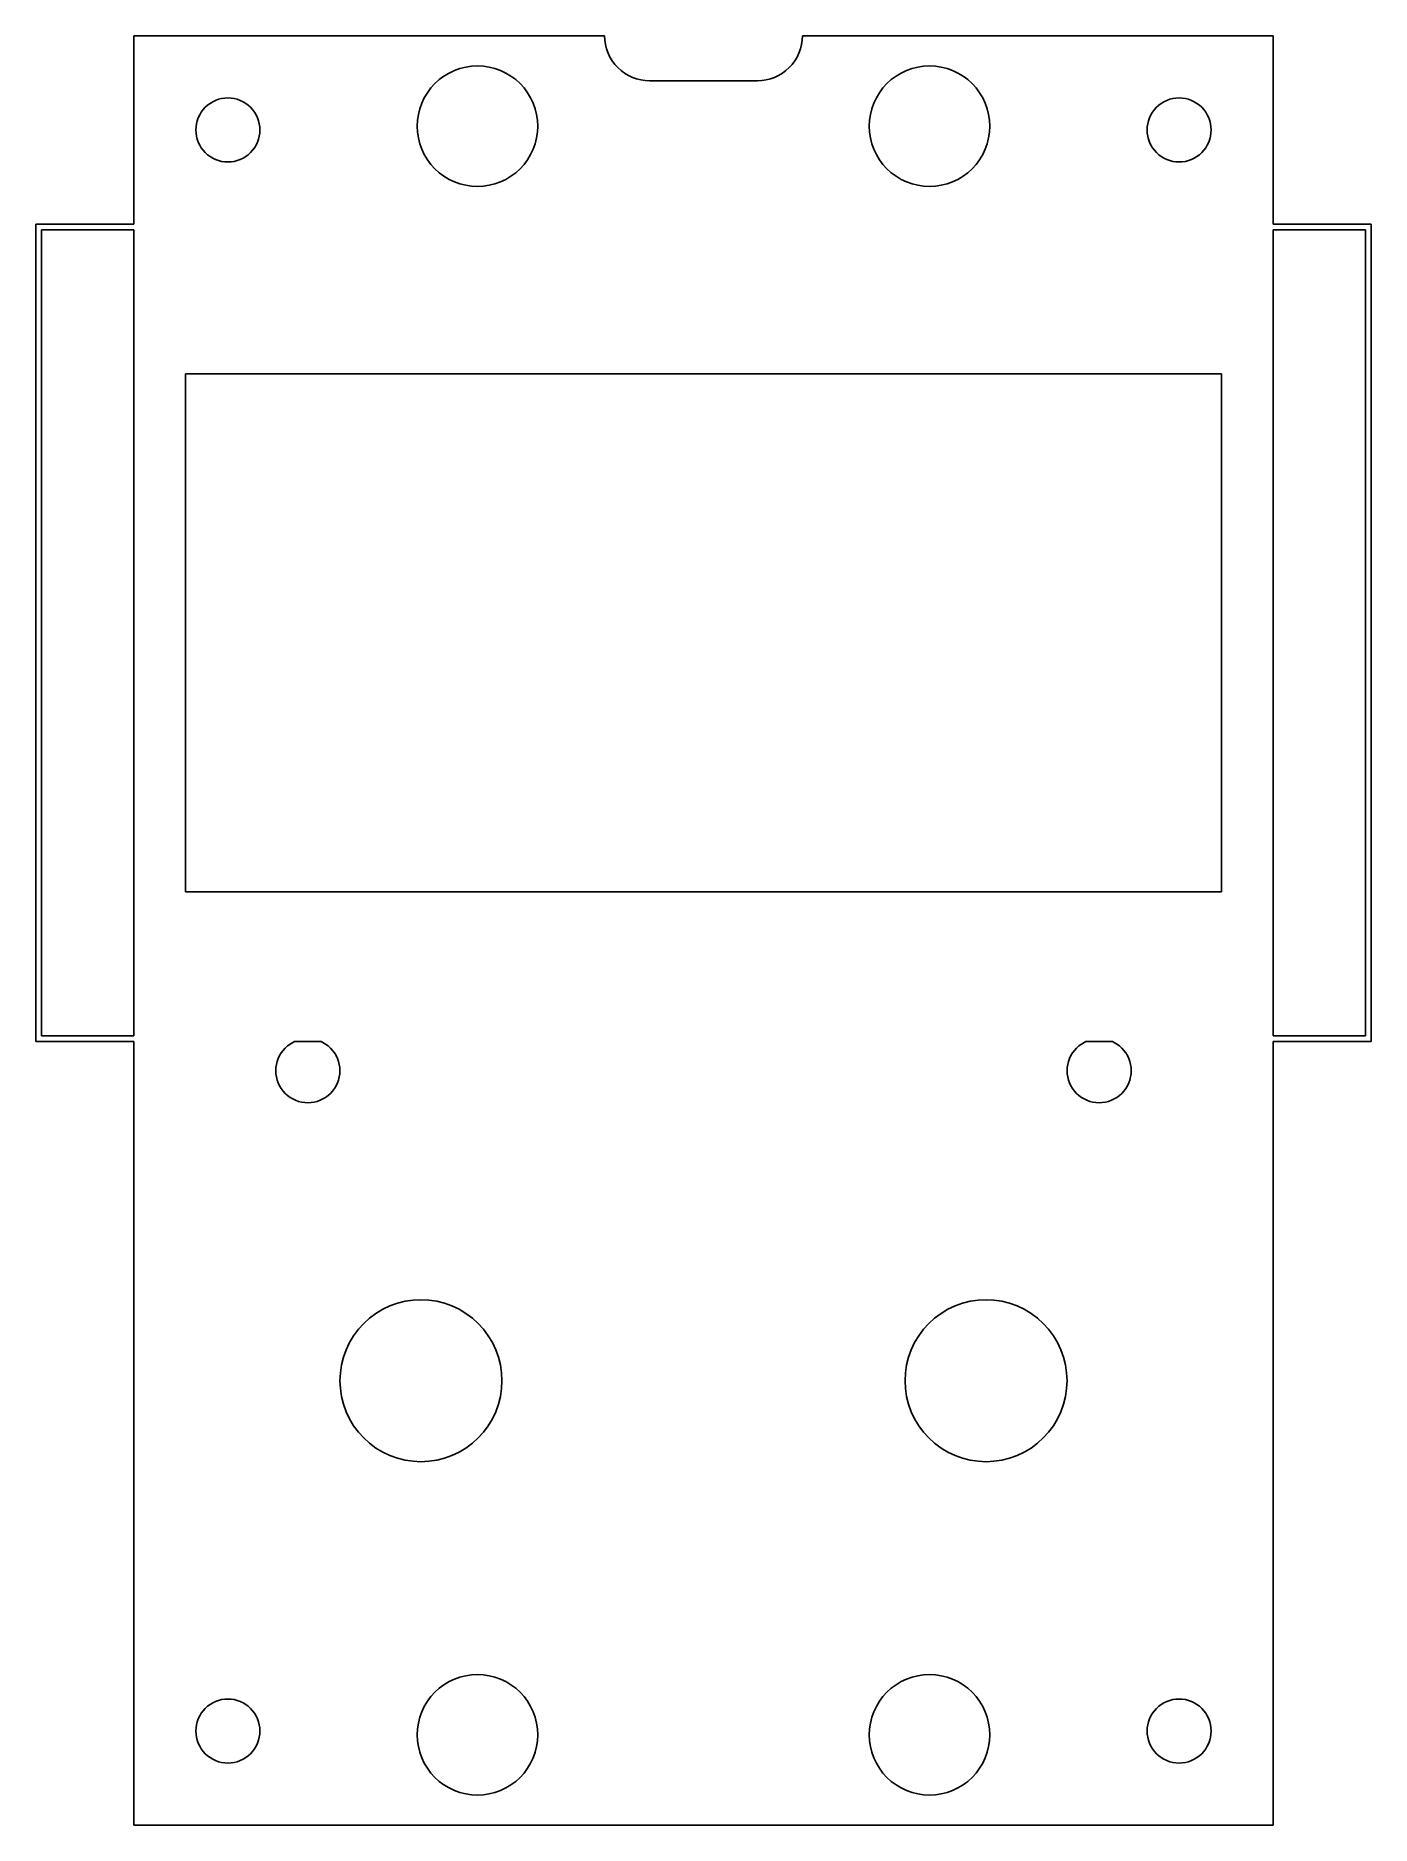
# Model space of a CAD drawing. Header units: metres. Extents: x -5.2 to 65.7, y 0 to 95.
import ezdxf

# ---------------------------------------------------------------- set-up
doc = ezdxf.new("R2010")
doc.units = ezdxf.units.M

msp = doc.modelspace()

# ---------------------------------------------------------------- linework, layer by layer
for p, q in [((25, 95), (0, 95)), ((0, 95), (0, 85)), ((25.0115, 94.7657), (25, 95)), ((35.5, 95), (35.4885, 94.7657)), ((60.5, 95), (35.5, 95)), ((60.5, 85), (60.5, 95)), ((25.0459, 94.5337), (25.0115, 94.7657)), ((25.1029, 94.3062), (25.0459, 94.5337)), ((25.1819, 94.0854), (25.1029, 94.3062)), ((25.2822, 93.8734), (25.1819, 94.0854)), ((35.3181, 94.0854), (35.2178, 93.8734)), ((35.3971, 94.3062), (35.3181, 94.0854)), ((35.4541, 94.5337), (35.3971, 94.3062)), ((35.4885, 94.7657), (35.4541, 94.5337)), ((16.7415, 93.0221), (17.0254, 93.1564)), ((17.0254, 93.1564), (17.3211, 93.2622)), ((17.3211, 93.2622), (17.6257, 93.3385)), ((17.6257, 93.3385), (17.9363, 93.3846)), ((17.9363, 93.3846), (18.25, 93.4)), ((18.25, 93.4), (18.5636, 93.3846)), ((18.5636, 93.3846), (18.8743, 93.3385)), ((18.8743, 93.3385), (19.1789, 93.2622)), ((19.1789, 93.2622), (19.4746, 93.1564)), ((19.4746, 93.1564), (19.7585, 93.0221)), ((25.4028, 93.6722), (25.2822, 93.8734)), ((25.5425, 93.4838), (25.4028, 93.6722)), ((25.7, 93.31), (25.5425, 93.4838)), ((25.8738, 93.1525), (25.7, 93.31)), ((26.0622, 93.0128), (25.8738, 93.1525)), ((34.6262, 93.1525), (34.4378, 93.0128)), ((34.8, 93.31), (34.6262, 93.1525)), ((34.9575, 93.4838), (34.8, 93.31)), ((35.0972, 93.6722), (34.9575, 93.4838)), ((35.2178, 93.8734), (35.0972, 93.6722)), ((40.7415, 93.0221), (41.0254, 93.1564)), ((41.0254, 93.1564), (41.3211, 93.2622)), ((41.3211, 93.2622), (41.6257, 93.3385)), ((41.6257, 93.3385), (41.9363, 93.3846)), ((41.9363, 93.3846), (42.25, 93.4)), ((42.25, 93.4), (42.5636, 93.3846)), ((42.5636, 93.3846), (42.8743, 93.3385)), ((42.8743, 93.3385), (43.1789, 93.2622)), ((43.1789, 93.2622), (43.4746, 93.1564)), ((43.4746, 93.1564), (43.7585, 93.0221)), ((15.5893, 91.9778), (15.7764, 92.2301)), ((15.7764, 92.2301), (15.9872, 92.4627)), ((15.9872, 92.4627), (16.2199, 92.6736)), ((16.2199, 92.6736), (16.4722, 92.8607)), ((16.4722, 92.8607), (16.7415, 93.0221)), ((19.7585, 93.0221), (20.0278, 92.8607)), ((20.0278, 92.8607), (20.28, 92.6736)), ((20.28, 92.6736), (20.5127, 92.4627)), ((20.5127, 92.4627), (20.7236, 92.2301)), ((20.7236, 92.2301), (20.9107, 91.9778)), ((26.2634, 92.8922), (26.0622, 93.0128)), ((26.4754, 92.7919), (26.2634, 92.8922)), ((26.6962, 92.7129), (26.4754, 92.7919)), ((26.9237, 92.6559), (26.6962, 92.7129)), ((27.1557, 92.6215), (26.9237, 92.6559)), ((27.39, 92.61), (27.1557, 92.6215)), ((33.11, 92.61), (27.39, 92.61)), ((33.3443, 92.6215), (33.11, 92.61)), ((33.5763, 92.6559), (33.3443, 92.6215)), ((33.8038, 92.7129), (33.5763, 92.6559)), ((34.0246, 92.7919), (33.8038, 92.7129)), ((34.2366, 92.8922), (34.0246, 92.7919)), ((34.4378, 93.0128), (34.2366, 92.8922)), ((39.5893, 91.9778), (39.7764, 92.2301)), ((39.7764, 92.2301), (39.9872, 92.4627)), ((39.9872, 92.4627), (40.2199, 92.6736)), ((40.2199, 92.6736), (40.4722, 92.8607)), ((40.4722, 92.8607), (40.7415, 93.0221)), ((43.7585, 93.0221), (44.0278, 92.8607)), ((44.0278, 92.8607), (44.28, 92.6736)), ((44.28, 92.6736), (44.5127, 92.4627)), ((44.5127, 92.4627), (44.7236, 92.2301)), ((44.7236, 92.2301), (44.9107, 91.9778)), ((3.68587, 91.0785), (3.79791, 91.2021)), ((3.79791, 91.2021), (3.92152, 91.3141)), ((3.92152, 91.3141), (4.05553, 91.4135)), ((4.05553, 91.4135), (4.19862, 91.4993)), ((4.19862, 91.4993), (4.34943, 91.5706)), ((4.34943, 91.5706), (4.50652, 91.6268)), ((4.50652, 91.6268), (4.66833, 91.6673)), ((4.66833, 91.6673), (4.83336, 91.6918)), ((4.83336, 91.6918), (5, 91.7)), ((5, 91.7), (5.16663, 91.6918)), ((5.16663, 91.6918), (5.33165, 91.6673)), ((5.33165, 91.6673), (5.49347, 91.6268)), ((5.49347, 91.6268), (5.65056, 91.5706)), ((5.65056, 91.5706), (5.80136, 91.4993)), ((5.80136, 91.4993), (5.94446, 91.4135)), ((5.94446, 91.4135), (6.07846, 91.3141)), ((6.07846, 91.3141), (6.20207, 91.2021)), ((6.20207, 91.2021), (6.31412, 91.0785)), ((15.1878, 91.1289), (15.2936, 91.4246)), ((15.2936, 91.4246), (15.4278, 91.7085)), ((15.4278, 91.7085), (15.5893, 91.9778)), ((20.9107, 91.9778), (21.0721, 91.7085)), ((21.0721, 91.7085), (21.2064, 91.4246)), ((21.2064, 91.4246), (21.3122, 91.1289)), ((39.1878, 91.1289), (39.2936, 91.4246)), ((39.2936, 91.4246), (39.4278, 91.7085)), ((39.4278, 91.7085), (39.5893, 91.9778)), ((44.9107, 91.9778), (45.0721, 91.7085)), ((45.0721, 91.7085), (45.2064, 91.4246)), ((45.2064, 91.4246), (45.3122, 91.1289)), ((54.1859, 91.0785), (54.2979, 91.2021)), ((54.2979, 91.2021), (54.4215, 91.3141)), ((54.4215, 91.3141), (54.5555, 91.4135)), ((54.5555, 91.4135), (54.6986, 91.4993)), ((54.6986, 91.4993), (54.8494, 91.5706)), ((54.8494, 91.5706), (55.0065, 91.6268)), ((55.0065, 91.6268), (55.1683, 91.6673)), ((55.1683, 91.6673), (55.3334, 91.6918)), ((55.3334, 91.6918), (55.5, 91.7)), ((55.5, 91.7), (55.6666, 91.6918)), ((55.6666, 91.6918), (55.8316, 91.6673)), ((55.8316, 91.6673), (55.9935, 91.6268)), ((55.9935, 91.6268), (56.1506, 91.5706)), ((56.1506, 91.5706), (56.3014, 91.4993)), ((56.3014, 91.4993), (56.4445, 91.4135)), ((56.4445, 91.4135), (56.5785, 91.3141)), ((56.5785, 91.3141), (56.7021, 91.2021)), ((56.7021, 91.2021), (56.8141, 91.0785)), ((3.30818, 90.1666), (3.33266, 90.3316)), ((3.33266, 90.3316), (3.3732, 90.4935)), ((3.3732, 90.4935), (3.4294, 90.6506)), ((3.4294, 90.6506), (3.50073, 90.8014)), ((3.50073, 90.8014), (3.58649, 90.9445)), ((3.58649, 90.9445), (3.68587, 91.0785)), ((6.31412, 91.0785), (6.4135, 90.9445)), ((6.4135, 90.9445), (6.49925, 90.8014)), ((6.49925, 90.8014), (6.57059, 90.6506)), ((6.57059, 90.6506), (6.62679, 90.4935)), ((6.62679, 90.4935), (6.66733, 90.3316)), ((6.66733, 90.3316), (6.6918, 90.1666)), ((15.05, 90.2), (15.0654, 90.5136)), ((15.0654, 90.5136), (15.1115, 90.8243)), ((15.1115, 90.8243), (15.1878, 91.1289)), ((21.3122, 91.1289), (21.3885, 90.8243)), ((21.3885, 90.8243), (21.4346, 90.5136)), ((21.4346, 90.5136), (21.45, 90.2)), ((39.05, 90.2), (39.0654, 90.5136)), ((39.0654, 90.5136), (39.1115, 90.8243)), ((39.1115, 90.8243), (39.1878, 91.1289)), ((45.3122, 91.1289), (45.3885, 90.8243)), ((45.3885, 90.8243), (45.4346, 90.5136)), ((45.4346, 90.5136), (45.45, 90.2)), ((53.8082, 90.1666), (53.8327, 90.3316)), ((53.8327, 90.3316), (53.8732, 90.4935)), ((53.8732, 90.4935), (53.9294, 90.6506)), ((53.9294, 90.6506), (54.0007, 90.8014)), ((54.0007, 90.8014), (54.0865, 90.9445)), ((54.0865, 90.9445), (54.1859, 91.0785)), ((56.8141, 91.0785), (56.9135, 90.9445)), ((56.9135, 90.9445), (56.9993, 90.8014)), ((56.9993, 90.8014), (57.0706, 90.6506)), ((57.0706, 90.6506), (57.1268, 90.4935)), ((57.1268, 90.4935), (57.1673, 90.3316)), ((57.1673, 90.3316), (57.1918, 90.1666)), ((3.29999, 90), (3.30818, 90.1666)), ((3.30818, 89.8334), (3.29999, 90)), ((3.33266, 89.6683), (3.30818, 89.8334)), ((3.3732, 89.5065), (3.33266, 89.6683)), ((3.4294, 89.3494), (3.3732, 89.5065)), ((3.50073, 89.1986), (3.4294, 89.3494)), ((6.57059, 89.3494), (6.49925, 89.1986)), ((6.62679, 89.5065), (6.57059, 89.3494)), ((6.66733, 89.6683), (6.62679, 89.5065)), ((6.6918, 89.8334), (6.66733, 89.6683)), ((6.6918, 90.1666), (6.7, 90)), ((6.7, 90), (6.6918, 89.8334)), ((15.0654, 89.8863), (15.05, 90.2)), ((15.1115, 89.5757), (15.0654, 89.8863)), ((15.1878, 89.2711), (15.1115, 89.5757)), ((21.3885, 89.5757), (21.3122, 89.2711)), ((21.4346, 89.8863), (21.3885, 89.5757)), ((21.45, 90.2), (21.4346, 89.8863)), ((39.0654, 89.8863), (39.05, 90.2)), ((39.1115, 89.5757), (39.0654, 89.8863)), ((39.1878, 89.2711), (39.1115, 89.5757)), ((45.3885, 89.5757), (45.3122, 89.2711)), ((45.4346, 89.8863), (45.3885, 89.5757)), ((45.45, 90.2), (45.4346, 89.8863)), ((53.8, 90), (53.8082, 90.1666)), ((53.8082, 89.8334), (53.8, 90)), ((53.8327, 89.6683), (53.8082, 89.8334)), ((53.8732, 89.5065), (53.8327, 89.6683)), ((53.9294, 89.3494), (53.8732, 89.5065)), ((54.0007, 89.1986), (53.9294, 89.3494)), ((57.0706, 89.3494), (56.9993, 89.1986)), ((57.1268, 89.5065), (57.0706, 89.3494)), ((57.1673, 89.6683), (57.1268, 89.5065)), ((57.1918, 89.8334), (57.1673, 89.6683)), ((57.1918, 90.1666), (57.2, 90)), ((57.2, 90), (57.1918, 89.8334)), ((3.58649, 89.0555), (3.50073, 89.1986)), ((3.68587, 88.9215), (3.58649, 89.0555)), ((3.79791, 88.7979), (3.68587, 88.9215)), ((3.92152, 88.6859), (3.79791, 88.7979)), ((4.05553, 88.5865), (3.92152, 88.6859)), ((4.19862, 88.5007), (4.05553, 88.5865)), ((4.34943, 88.4294), (4.19862, 88.5007)), ((4.50652, 88.3732), (4.34943, 88.4294)), ((4.66833, 88.3327), (4.50652, 88.3732)), ((5.49347, 88.3732), (5.33165, 88.3327)), ((5.65056, 88.4294), (5.49347, 88.3732)), ((5.80136, 88.5007), (5.65056, 88.4294)), ((5.94446, 88.5865), (5.80136, 88.5007)), ((6.07846, 88.6859), (5.94446, 88.5865)), ((6.20207, 88.7979), (6.07846, 88.6859)), ((6.31412, 88.9215), (6.20207, 88.7979)), ((6.4135, 89.0555), (6.31412, 88.9215)), ((6.49925, 89.1986), (6.4135, 89.0555)), ((15.2936, 88.9754), (15.1878, 89.2711)), ((15.4278, 88.6915), (15.2936, 88.9754)), ((15.5893, 88.4222), (15.4278, 88.6915)), ((15.7764, 88.1699), (15.5893, 88.4222)), ((20.9107, 88.4222), (20.7236, 88.1699)), ((21.0721, 88.6915), (20.9107, 88.4222)), ((21.2064, 88.9754), (21.0721, 88.6915)), ((21.3122, 89.2711), (21.2064, 88.9754)), ((39.2936, 88.9754), (39.1878, 89.2711)), ((39.4278, 88.6915), (39.2936, 88.9754)), ((39.5893, 88.4222), (39.4278, 88.6915)), ((39.7764, 88.1699), (39.5893, 88.4222)), ((44.9107, 88.4222), (44.7236, 88.1699)), ((45.0721, 88.6915), (44.9107, 88.4222)), ((45.2064, 88.9754), (45.0721, 88.6915)), ((45.3122, 89.2711), (45.2064, 88.9754)), ((54.0865, 89.0555), (54.0007, 89.1986)), ((54.1859, 88.9215), (54.0865, 89.0555)), ((54.2979, 88.7979), (54.1859, 88.9215)), ((54.4215, 88.6859), (54.2979, 88.7979)), ((54.5555, 88.5865), (54.4215, 88.6859)), ((54.6986, 88.5007), (54.5555, 88.5865)), ((54.8494, 88.4294), (54.6986, 88.5007)), ((55.0065, 88.3732), (54.8494, 88.4294)), ((55.1683, 88.3327), (55.0065, 88.3732)), ((55.9935, 88.3732), (55.8316, 88.3327)), ((56.1506, 88.4294), (55.9935, 88.3732)), ((56.3014, 88.5007), (56.1506, 88.4294)), ((56.4445, 88.5865), (56.3014, 88.5007)), ((56.5785, 88.6859), (56.4445, 88.5865)), ((56.7021, 88.7979), (56.5785, 88.6859)), ((56.8141, 88.9215), (56.7021, 88.7979)), ((56.9135, 89.0555), (56.8141, 88.9215)), ((56.9993, 89.1986), (56.9135, 89.0555)), ((4.83336, 88.3082), (4.66833, 88.3327)), ((5, 88.3), (4.83336, 88.3082)), ((5.16663, 88.3082), (5, 88.3)), ((5.33165, 88.3327), (5.16663, 88.3082)), ((15.9872, 87.9373), (15.7764, 88.1699)), ((16.2199, 87.7264), (15.9872, 87.9373)), ((16.4722, 87.5393), (16.2199, 87.7264)), ((16.7415, 87.3778), (16.4722, 87.5393)), ((20.0278, 87.5393), (19.7585, 87.3778)), ((20.28, 87.7264), (20.0278, 87.5393)), ((20.5127, 87.9373), (20.28, 87.7264)), ((20.7236, 88.1699), (20.5127, 87.9373)), ((39.9872, 87.9373), (39.7764, 88.1699)), ((40.2199, 87.7264), (39.9872, 87.9373)), ((40.4722, 87.5393), (40.2199, 87.7264)), ((40.7415, 87.3778), (40.4722, 87.5393)), ((44.0278, 87.5393), (43.7585, 87.3778)), ((44.28, 87.7264), (44.0278, 87.5393)), ((44.5127, 87.9373), (44.28, 87.7264)), ((44.7236, 88.1699), (44.5127, 87.9373)), ((55.3334, 88.3082), (55.1683, 88.3327)), ((55.5, 88.3), (55.3334, 88.3082)), ((55.6666, 88.3082), (55.5, 88.3)), ((55.8316, 88.3327), (55.6666, 88.3082)), ((17.0254, 87.2436), (16.7415, 87.3778)), ((17.3211, 87.1378), (17.0254, 87.2436)), ((17.6257, 87.0615), (17.3211, 87.1378)), ((17.9363, 87.0154), (17.6257, 87.0615)), ((18.25, 87), (17.9363, 87.0154)), ((18.5636, 87.0154), (18.25, 87)), ((18.8743, 87.0615), (18.5636, 87.0154)), ((19.1789, 87.1378), (18.8743, 87.0615)), ((19.4746, 87.2436), (19.1789, 87.1378)), ((19.7585, 87.3778), (19.4746, 87.2436)), ((41.0254, 87.2436), (40.7415, 87.3778)), ((41.3211, 87.1378), (41.0254, 87.2436)), ((41.6257, 87.0615), (41.3211, 87.1378)), ((41.9363, 87.0154), (41.6257, 87.0615)), ((42.25, 87), (41.9363, 87.0154)), ((42.5636, 87.0154), (42.25, 87)), ((42.8743, 87.0615), (42.5636, 87.0154)), ((43.1789, 87.1378), (42.8743, 87.0615)), ((43.4746, 87.2436), (43.1789, 87.1378)), ((43.7585, 87.3778), (43.4746, 87.2436)), ((0, 85), (-5.2, 85)), ((-5.2, 85), (-5.2, 41.6)), ((-4.89999, 41.9), (-4.89999, 84.7)), ((-4.89999, 84.7), (0, 84.7)), ((0, 84.7), (0, 41.9)), ((65.7, 85), (60.5, 85)), ((60.5, 41.9), (60.5, 84.7)), ((60.5, 84.7), (65.4, 84.7)), ((65.4, 84.7), (65.4, 41.9)), ((65.7, 41.6), (65.7, 85)), ((2.745, 49.555), (2.745, 77.045)), ((2.745, 77.045), (57.755, 77.045)), ((57.755, 77.045), (57.755, 49.555)), ((57.755, 49.555), (2.745, 49.555)), ((0, 41.9), (-4.89999, 41.9)), ((65.4, 41.9), (60.5, 41.9)), ((-5.2, 41.6), (0, 41.6)), ((0, 41.6), (0, 0)), ((7.67439, 40.7056), (7.74573, 40.8564)), ((7.74573, 40.8564), (7.8315, 40.9995)), ((7.8315, 40.9995), (7.93088, 41.1335)), ((7.93088, 41.1335), (8.04291, 41.2571)), ((8.04291, 41.2571), (8.16652, 41.3691)), ((8.16652, 41.3691), (8.30052, 41.4685)), ((8.30052, 41.4685), (8.44362, 41.5543)), ((8.44362, 41.5543), (8.5403, 41.6)), ((8.5403, 41.6), (9.94969, 41.6)), ((9.94969, 41.6), (10.0464, 41.5543)), ((10.0464, 41.5543), (10.1895, 41.4685)), ((10.1895, 41.4685), (10.3235, 41.3691)), ((10.3235, 41.3691), (10.4471, 41.2571)), ((10.4471, 41.2571), (10.5591, 41.1335)), ((10.5591, 41.1335), (10.6585, 40.9995)), ((10.6585, 40.9995), (10.7443, 40.8564)), ((10.7443, 40.8564), (10.8156, 40.7056)), ((49.6844, 40.7056), (49.7557, 40.8564)), ((49.7557, 40.8564), (49.8415, 40.9995)), ((49.8415, 40.9995), (49.9409, 41.1335)), ((49.9409, 41.1335), (50.0529, 41.2571)), ((50.0529, 41.2571), (50.1765, 41.3691)), ((50.1765, 41.3691), (50.3105, 41.4685)), ((50.3105, 41.4685), (50.4536, 41.5543)), ((50.4536, 41.5543), (50.5503, 41.6)), ((50.5503, 41.6), (51.9597, 41.6)), ((51.9597, 41.6), (52.0564, 41.5543)), ((52.0564, 41.5543), (52.1995, 41.4685)), ((52.1995, 41.4685), (52.3335, 41.3691)), ((52.3335, 41.3691), (52.4571, 41.2571)), ((52.4571, 41.2571), (52.5691, 41.1335)), ((52.5691, 41.1335), (52.6685, 40.9995)), ((52.6685, 40.9995), (52.7543, 40.8564)), ((52.7543, 40.8564), (52.8256, 40.7056)), ((60.5, 41.6), (65.7, 41.6)), ((60.5, 0), (60.5, 41.6)), ((7.545, 40.055), (7.55318, 40.2216)), ((7.55318, 39.8884), (7.545, 40.055)), ((7.55318, 40.2216), (7.57765, 40.3866)), ((7.57765, 40.3866), (7.61819, 40.5485)), ((7.61819, 40.5485), (7.67439, 40.7056)), ((10.8156, 40.7056), (10.8718, 40.5485)), ((10.8718, 40.5485), (10.9123, 40.3866)), ((10.9123, 40.3866), (10.9368, 40.2216)), ((10.9368, 40.2216), (10.945, 40.055)), ((10.945, 40.055), (10.9368, 39.8884)), ((49.555, 40.055), (49.5632, 40.2216)), ((49.5632, 39.8884), (49.555, 40.055)), ((49.5632, 40.2216), (49.5877, 40.3866)), ((49.5877, 40.3866), (49.6282, 40.5485)), ((49.6282, 40.5485), (49.6844, 40.7056)), ((52.8256, 40.7056), (52.8818, 40.5485)), ((52.8818, 40.5485), (52.9223, 40.3866)), ((52.9223, 40.3866), (52.9468, 40.2216)), ((52.9468, 40.2216), (52.955, 40.055)), ((52.955, 40.055), (52.9468, 39.8884)), ((7.57765, 39.7233), (7.55318, 39.8884)), ((7.61819, 39.5615), (7.57765, 39.7233)), ((7.67439, 39.4044), (7.61819, 39.5615)), ((7.74573, 39.2536), (7.67439, 39.4044)), ((7.8315, 39.1105), (7.74573, 39.2536)), ((7.93088, 38.9765), (7.8315, 39.1105)), ((8.04291, 38.8529), (7.93088, 38.9765)), ((10.5591, 38.9765), (10.4471, 38.8529)), ((10.6585, 39.1105), (10.5591, 38.9765)), ((10.7443, 39.2536), (10.6585, 39.1105)), ((10.8156, 39.4044), (10.7443, 39.2536)), ((10.8718, 39.5615), (10.8156, 39.4044)), ((10.9123, 39.7233), (10.8718, 39.5615)), ((10.9368, 39.8884), (10.9123, 39.7233)), ((49.5877, 39.7233), (49.5632, 39.8884)), ((49.6282, 39.5615), (49.5877, 39.7233)), ((49.6844, 39.4044), (49.6282, 39.5615)), ((49.7557, 39.2536), (49.6844, 39.4044)), ((49.8415, 39.1105), (49.7557, 39.2536)), ((49.9409, 38.9765), (49.8415, 39.1105)), ((50.0529, 38.8529), (49.9409, 38.9765)), ((52.5691, 38.9765), (52.4571, 38.8529)), ((52.6685, 39.1105), (52.5691, 38.9765)), ((52.7543, 39.2536), (52.6685, 39.1105)), ((52.8256, 39.4044), (52.7543, 39.2536)), ((52.8818, 39.5615), (52.8256, 39.4044)), ((52.9223, 39.7233), (52.8818, 39.5615)), ((52.9468, 39.8884), (52.9223, 39.7233)), ((8.16652, 38.7409), (8.04291, 38.8529)), ((8.30052, 38.6415), (8.16652, 38.7409)), ((8.44362, 38.5557), (8.30052, 38.6415)), ((8.59444, 38.4844), (8.44362, 38.5557)), ((8.75151, 38.4282), (8.59444, 38.4844)), ((8.91335, 38.3877), (8.75151, 38.4282)), ((9.07837, 38.3632), (8.91335, 38.3877)), ((9.245, 38.355), (9.07837, 38.3632)), ((9.41162, 38.3632), (9.245, 38.355)), ((9.57664, 38.3877), (9.41162, 38.3632)), ((9.73848, 38.4282), (9.57664, 38.3877)), ((9.89555, 38.4844), (9.73848, 38.4282)), ((10.0464, 38.5557), (9.89555, 38.4844)), ((10.1895, 38.6415), (10.0464, 38.5557)), ((10.3235, 38.7409), (10.1895, 38.6415)), ((10.4471, 38.8529), (10.3235, 38.7409)), ((50.1765, 38.7409), (50.0529, 38.8529)), ((50.3105, 38.6415), (50.1765, 38.7409)), ((50.4536, 38.5557), (50.3105, 38.6415)), ((50.6044, 38.4844), (50.4536, 38.5557)), ((50.7615, 38.4282), (50.6044, 38.4844)), ((50.9233, 38.3877), (50.7615, 38.4282)), ((51.0884, 38.3632), (50.9233, 38.3877)), ((51.255, 38.355), (51.0884, 38.3632)), ((51.4216, 38.3632), (51.255, 38.355)), ((51.5866, 38.3877), (51.4216, 38.3632)), ((51.7485, 38.4282), (51.5866, 38.3877)), ((51.9055, 38.4844), (51.7485, 38.4282)), ((52.0564, 38.5557), (51.9055, 38.4844)), ((52.1995, 38.6415), (52.0564, 38.5557)), ((52.3335, 38.7409), (52.1995, 38.6415)), ((52.4571, 38.8529), (52.3335, 38.7409)), ((13.223, 27.3923), (13.6044, 27.5727)), ((13.6044, 27.5727), (14.0018, 27.7148)), ((14.0018, 27.7148), (14.4111, 27.8174)), ((14.4111, 27.8174), (14.8285, 27.8793)), ((14.8285, 27.8793), (15.25, 27.9)), ((15.25, 27.9), (15.6715, 27.8793)), ((15.6715, 27.8793), (16.0889, 27.8174)), ((16.0889, 27.8174), (16.4982, 27.7148)), ((16.4982, 27.7148), (16.8955, 27.5727)), ((16.8955, 27.5727), (17.277, 27.3923)), ((43.223, 27.3923), (43.6044, 27.5727)), ((43.6044, 27.5727), (44.0018, 27.7148)), ((44.0018, 27.7148), (44.4111, 27.8174)), ((44.4111, 27.8174), (44.8285, 27.8793)), ((44.8285, 27.8793), (45.25, 27.9)), ((45.25, 27.9), (45.6715, 27.8793)), ((45.6715, 27.8793), (46.0889, 27.8174)), ((46.0889, 27.8174), (46.4982, 27.7148)), ((46.4982, 27.7148), (46.8955, 27.5727)), ((46.8955, 27.5727), (47.277, 27.3923)), ((11.926, 26.3279), (12.2094, 26.6405)), ((12.2094, 26.6405), (12.5221, 26.9239)), ((12.5221, 26.9239), (12.861, 27.1753)), ((12.861, 27.1753), (13.223, 27.3923)), ((17.277, 27.3923), (17.6389, 27.1753)), ((17.6389, 27.1753), (17.9779, 26.9239)), ((17.9779, 26.9239), (18.2906, 26.6405)), ((18.2906, 26.6405), (18.5739, 26.3279)), ((41.926, 26.3279), (42.2094, 26.6405)), ((42.2094, 26.6405), (42.5221, 26.9239)), ((42.5221, 26.9239), (42.861, 27.1753)), ((42.861, 27.1753), (43.223, 27.3923)), ((47.277, 27.3923), (47.6389, 27.1753)), ((47.6389, 27.1753), (47.9779, 26.9239)), ((47.9779, 26.9239), (48.2906, 26.6405)), ((48.2906, 26.6405), (48.5739, 26.3279)), ((11.4577, 25.627), (11.6747, 25.9889)), ((11.6747, 25.9889), (11.926, 26.3279)), ((18.5739, 26.3279), (18.8253, 25.9889)), ((18.8253, 25.9889), (19.0423, 25.627)), ((41.4577, 25.627), (41.6747, 25.9889)), ((41.6747, 25.9889), (41.926, 26.3279)), ((48.5739, 26.3279), (48.8253, 25.9889)), ((48.8253, 25.9889), (49.0423, 25.627)), ((11.0326, 24.4389), (11.1351, 24.8482)), ((11.1351, 24.8482), (11.2773, 25.2455)), ((11.2773, 25.2455), (11.4577, 25.627)), ((19.0423, 25.627), (19.2227, 25.2455)), ((19.2227, 25.2455), (19.3648, 24.8482)), ((19.3648, 24.8482), (19.4674, 24.4389)), ((41.0326, 24.4389), (41.1351, 24.8482)), ((41.1351, 24.8482), (41.2773, 25.2455)), ((41.2773, 25.2455), (41.4577, 25.627)), ((49.0423, 25.627), (49.2227, 25.2455)), ((49.2227, 25.2455), (49.3648, 24.8482)), ((49.3648, 24.8482), (49.4674, 24.4389)), ((10.95, 23.6), (10.9707, 24.0215)), ((10.9707, 24.0215), (11.0326, 24.4389)), ((19.4674, 24.4389), (19.5293, 24.0215)), ((19.5293, 24.0215), (19.55, 23.6)), ((40.95, 23.6), (40.9707, 24.0215)), ((40.9707, 24.0215), (41.0326, 24.4389)), ((49.4674, 24.4389), (49.5293, 24.0215)), ((49.5293, 24.0215), (49.55, 23.6)), ((10.9707, 23.1785), (10.95, 23.6)), ((11.0326, 22.7611), (10.9707, 23.1785)), ((19.5293, 23.1785), (19.4674, 22.7611)), ((19.55, 23.6), (19.5293, 23.1785)), ((40.9707, 23.1785), (40.95, 23.6)), ((41.0326, 22.7611), (40.9707, 23.1785)), ((49.5293, 23.1785), (49.4674, 22.7611)), ((49.55, 23.6), (49.5293, 23.1785)), ((11.1351, 22.3518), (11.0326, 22.7611)), ((11.2773, 21.9545), (11.1351, 22.3518)), ((11.4577, 21.573), (11.2773, 21.9545)), ((19.2227, 21.9545), (19.0423, 21.573)), ((19.3648, 22.3518), (19.2227, 21.9545)), ((19.4674, 22.7611), (19.3648, 22.3518)), ((41.1351, 22.3518), (41.0326, 22.7611)), ((41.2773, 21.9545), (41.1351, 22.3518)), ((41.4577, 21.573), (41.2773, 21.9545)), ((49.2227, 21.9545), (49.0423, 21.573)), ((49.3648, 22.3518), (49.2227, 21.9545)), ((49.4674, 22.7611), (49.3648, 22.3518)), ((11.6747, 21.211), (11.4577, 21.573)), ((11.926, 20.8721), (11.6747, 21.211)), ((18.8253, 21.211), (18.5739, 20.8721)), ((19.0423, 21.573), (18.8253, 21.211)), ((41.6747, 21.211), (41.4577, 21.573)), ((41.926, 20.8721), (41.6747, 21.211)), ((48.8253, 21.211), (48.5739, 20.8721)), ((49.0423, 21.573), (48.8253, 21.211)), ((12.2094, 20.5594), (11.926, 20.8721)), ((12.5221, 20.276), (12.2094, 20.5594)), ((12.861, 20.0247), (12.5221, 20.276)), ((13.223, 19.8077), (12.861, 20.0247)), ((17.6389, 20.0247), (17.277, 19.8077)), ((17.9779, 20.276), (17.6389, 20.0247)), ((18.2906, 20.5594), (17.9779, 20.276)), ((18.5739, 20.8721), (18.2906, 20.5594)), ((42.2094, 20.5594), (41.926, 20.8721)), ((42.5221, 20.276), (42.2094, 20.5594)), ((42.861, 20.0247), (42.5221, 20.276)), ((43.223, 19.8077), (42.861, 20.0247)), ((47.6389, 20.0247), (47.277, 19.8077)), ((47.9779, 20.276), (47.6389, 20.0247)), ((48.2906, 20.5594), (47.9779, 20.276)), ((48.5739, 20.8721), (48.2906, 20.5594)), ((13.6044, 19.6273), (13.223, 19.8077)), ((14.0018, 19.4852), (13.6044, 19.6273)), ((14.4111, 19.3826), (14.0018, 19.4852)), ((14.8285, 19.3207), (14.4111, 19.3826)), ((15.25, 19.3), (14.8285, 19.3207)), ((15.6715, 19.3207), (15.25, 19.3)), ((16.0889, 19.3826), (15.6715, 19.3207)), ((16.4982, 19.4852), (16.0889, 19.3826)), ((16.8955, 19.6273), (16.4982, 19.4852)), ((17.277, 19.8077), (16.8955, 19.6273)), ((43.6044, 19.6273), (43.223, 19.8077)), ((44.0018, 19.4852), (43.6044, 19.6273)), ((44.4111, 19.3826), (44.0018, 19.4852)), ((44.8285, 19.3207), (44.4111, 19.3826)), ((45.25, 19.3), (44.8285, 19.3207)), ((45.6715, 19.3207), (45.25, 19.3)), ((46.0889, 19.3826), (45.6715, 19.3207)), ((46.4982, 19.4852), (46.0889, 19.3826)), ((46.8955, 19.6273), (46.4982, 19.4852)), ((47.277, 19.8077), (46.8955, 19.6273)), ((16.4722, 7.46069), (16.7415, 7.62215)), ((16.7415, 7.62215), (17.0254, 7.75641)), ((17.0254, 7.75641), (17.3211, 7.8622)), ((17.3211, 7.8622), (17.6257, 7.93851)), ((17.6257, 7.93851), (17.9363, 7.98459)), ((17.9363, 7.98459), (18.25, 8)), ((18.25, 8), (18.5636, 7.98459)), ((18.5636, 7.98459), (18.8743, 7.93851)), ((18.8743, 7.93851), (19.1789, 7.8622)), ((19.1789, 7.8622), (19.4746, 7.75641)), ((19.4746, 7.75641), (19.7585, 7.62215)), ((19.7585, 7.62215), (20.0278, 7.46069)), ((40.4722, 7.46069), (40.7415, 7.62215)), ((40.7415, 7.62215), (41.0254, 7.75641)), ((41.0254, 7.75641), (41.3211, 7.8622)), ((41.3211, 7.8622), (41.6257, 7.93851)), ((41.6257, 7.93851), (41.9363, 7.98459)), ((41.9363, 7.98459), (42.25, 8)), ((42.25, 8), (42.5636, 7.98459)), ((42.5636, 7.98459), (42.8743, 7.93851)), ((42.8743, 7.93851), (43.1789, 7.8622)), ((43.1789, 7.8622), (43.4746, 7.75641)), ((43.4746, 7.75641), (43.7585, 7.62215)), ((43.7585, 7.62215), (44.0278, 7.46069)), ((4.50652, 6.62679), (4.66833, 6.66733)), ((4.66833, 6.66733), (4.83336, 6.6918)), ((4.83336, 6.6918), (5, 6.7)), ((5, 6.7), (5.16663, 6.6918)), ((5.16663, 6.6918), (5.33165, 6.66733)), ((5.33165, 6.66733), (5.49347, 6.62679)), ((15.5893, 6.57782), (15.7764, 6.83005)), ((15.7764, 6.83005), (15.9872, 7.06273)), ((15.9872, 7.06273), (16.2199, 7.27362)), ((16.2199, 7.27362), (16.4722, 7.46069)), ((20.0278, 7.46069), (20.28, 7.27362)), ((20.28, 7.27362), (20.5127, 7.06273)), ((20.5127, 7.06273), (20.7236, 6.83005)), ((20.7236, 6.83005), (20.9107, 6.57782)), ((39.5893, 6.57782), (39.7764, 6.83005)), ((39.7764, 6.83005), (39.9872, 7.06273)), ((39.9872, 7.06273), (40.2199, 7.27362)), ((40.2199, 7.27362), (40.4722, 7.46069)), ((44.0278, 7.46069), (44.28, 7.27362)), ((44.28, 7.27362), (44.5127, 7.06273)), ((44.5127, 7.06273), (44.7236, 6.83005)), ((44.7236, 6.83005), (44.9107, 6.57782)), ((55.0065, 6.62679), (55.1683, 6.66733)), ((55.1683, 6.66733), (55.3334, 6.6918)), ((55.3334, 6.6918), (55.5, 6.7)), ((55.5, 6.7), (55.6666, 6.6918)), ((55.6666, 6.6918), (55.8316, 6.66733)), ((55.8316, 6.66733), (55.9935, 6.62679)), ((3.4294, 5.65056), (3.50073, 5.80136)), ((3.50073, 5.80136), (3.58649, 5.94446)), ((3.58649, 5.94446), (3.68587, 6.07846)), ((3.68587, 6.07846), (3.79791, 6.20207)), ((3.79791, 6.20207), (3.92152, 6.31412)), ((3.92152, 6.31412), (4.05553, 6.4135)), ((4.05553, 6.4135), (4.19862, 6.49925)), ((4.19862, 6.49925), (4.34943, 6.57059)), ((4.34943, 6.57059), (4.50652, 6.62679)), ((5.49347, 6.62679), (5.65056, 6.57059)), ((5.65056, 6.57059), (5.80136, 6.49925)), ((5.80136, 6.49925), (5.94446, 6.4135)), ((5.94446, 6.4135), (6.07846, 6.31412)), ((6.07846, 6.31412), (6.20207, 6.20207)), ((6.20207, 6.20207), (6.31412, 6.07846)), ((6.31412, 6.07846), (6.4135, 5.94446)), ((6.4135, 5.94446), (6.49925, 5.80136)), ((6.49925, 5.80136), (6.57059, 5.65056)), ((15.1115, 5.42429), (15.1878, 5.7289)), ((15.1878, 5.7289), (15.2936, 6.02458)), ((15.2936, 6.02458), (15.4278, 6.30846)), ((15.4278, 6.30846), (15.5893, 6.57782)), ((20.9107, 6.57782), (21.0721, 6.30846)), ((21.0721, 6.30846), (21.2064, 6.02458)), ((21.2064, 6.02458), (21.3122, 5.7289)), ((21.3122, 5.7289), (21.3885, 5.42429)), ((39.1115, 5.42429), (39.1878, 5.7289)), ((39.1878, 5.7289), (39.2936, 6.02458)), ((39.2936, 6.02458), (39.4278, 6.30846)), ((39.4278, 6.30846), (39.5893, 6.57782)), ((44.9107, 6.57782), (45.0721, 6.30846)), ((45.0721, 6.30846), (45.2064, 6.02458)), ((45.2064, 6.02458), (45.3122, 5.7289)), ((45.3122, 5.7289), (45.3885, 5.42429)), ((53.9294, 5.65056), (54.0007, 5.80136)), ((54.0007, 5.80136), (54.0865, 5.94446)), ((54.0865, 5.94446), (54.1859, 6.07846)), ((54.1859, 6.07846), (54.2979, 6.20207)), ((54.2979, 6.20207), (54.4215, 6.31412)), ((54.4215, 6.31412), (54.5555, 6.4135)), ((54.5555, 6.4135), (54.6986, 6.49925)), ((54.6986, 6.49925), (54.8494, 6.57059)), ((54.8494, 6.57059), (55.0065, 6.62679)), ((55.9935, 6.62679), (56.1506, 6.57059)), ((56.1506, 6.57059), (56.3014, 6.49925)), ((56.3014, 6.49925), (56.4445, 6.4135)), ((56.4445, 6.4135), (56.5785, 6.31412)), ((56.5785, 6.31412), (56.7021, 6.20207)), ((56.7021, 6.20207), (56.8141, 6.07846)), ((56.8141, 6.07846), (56.9135, 5.94446)), ((56.9135, 5.94446), (56.9993, 5.80136)), ((56.9993, 5.80136), (57.0706, 5.65056)), ((3.29999, 5), (3.30818, 5.16663)), ((3.30818, 4.83336), (3.29999, 5)), ((3.30818, 5.16663), (3.33266, 5.33165)), ((3.33266, 4.66833), (3.30818, 4.83336)), ((3.33266, 5.33165), (3.3732, 5.49347)), ((3.3732, 5.49347), (3.4294, 5.65056)), ((6.57059, 5.65056), (6.62679, 5.49347)), ((6.62679, 5.49347), (6.66733, 5.33165)), ((6.66733, 5.33165), (6.6918, 5.16663)), ((6.6918, 4.83336), (6.66733, 4.66833)), ((6.6918, 5.16663), (6.7, 5)), ((6.7, 5), (6.6918, 4.83336)), ((15.05, 4.79999), (15.0654, 5.11365)), ((15.0654, 4.48634), (15.05, 4.79999)), ((15.0654, 5.11365), (15.1115, 5.42429)), ((21.3885, 5.42429), (21.4346, 5.11365)), ((21.4346, 5.11365), (21.45, 4.79999)), ((21.45, 4.79999), (21.4346, 4.48634)), ((39.05, 4.79999), (39.0654, 5.11365)), ((39.0654, 4.48634), (39.05, 4.79999)), ((39.0654, 5.11365), (39.1115, 5.42429)), ((45.3885, 5.42429), (45.4346, 5.11365)), ((45.4346, 5.11365), (45.45, 4.79999)), ((45.45, 4.79999), (45.4346, 4.48634)), ((53.8, 5), (53.8082, 5.16663)), ((53.8082, 4.83336), (53.8, 5)), ((53.8082, 5.16663), (53.8327, 5.33165)), ((53.8327, 4.66833), (53.8082, 4.83336)), ((53.8327, 5.33165), (53.8732, 5.49347)), ((53.8732, 5.49347), (53.9294, 5.65056)), ((57.0706, 5.65056), (57.1268, 5.49347)), ((57.1268, 5.49347), (57.1673, 5.33165)), ((57.1673, 5.33165), (57.1918, 5.16663)), ((57.1918, 4.83336), (57.1673, 4.66833)), ((57.1918, 5.16663), (57.2, 5)), ((57.2, 5), (57.1918, 4.83336)), ((3.3732, 4.50652), (3.33266, 4.66833)), ((3.4294, 4.34943), (3.3732, 4.50652)), ((3.50073, 4.19862), (3.4294, 4.34943)), ((3.58649, 4.05553), (3.50073, 4.19862)), ((3.68587, 3.92152), (3.58649, 4.05553)), ((3.79791, 3.79791), (3.68587, 3.92152)), ((6.31412, 3.92152), (6.20207, 3.79791)), ((6.4135, 4.05553), (6.31412, 3.92152)), ((6.49925, 4.19862), (6.4135, 4.05553)), ((6.57059, 4.34943), (6.49925, 4.19862)), ((6.62679, 4.50652), (6.57059, 4.34943)), ((6.66733, 4.66833), (6.62679, 4.50652)), ((15.1115, 4.1757), (15.0654, 4.48634)), ((15.1878, 3.87108), (15.1115, 4.1757)), ((15.2936, 3.57541), (15.1878, 3.87108)), ((21.3122, 3.87108), (21.2064, 3.57541)), ((21.3885, 4.1757), (21.3122, 3.87108)), ((21.4346, 4.48634), (21.3885, 4.1757)), ((39.1115, 4.1757), (39.0654, 4.48634)), ((39.1878, 3.87108), (39.1115, 4.1757)), ((39.2936, 3.57541), (39.1878, 3.87108)), ((45.3122, 3.87108), (45.2064, 3.57541)), ((45.3885, 4.1757), (45.3122, 3.87108)), ((45.4346, 4.48634), (45.3885, 4.1757)), ((53.8732, 4.50652), (53.8327, 4.66833)), ((53.9294, 4.34943), (53.8732, 4.50652)), ((54.0007, 4.19862), (53.9294, 4.34943)), ((54.0865, 4.05553), (54.0007, 4.19862)), ((54.1859, 3.92152), (54.0865, 4.05553)), ((54.2979, 3.79791), (54.1859, 3.92152)), ((56.8141, 3.92152), (56.7021, 3.79791)), ((56.9135, 4.05553), (56.8141, 3.92152)), ((56.9993, 4.19862), (56.9135, 4.05553)), ((57.0706, 4.34943), (56.9993, 4.19862)), ((57.1268, 4.50652), (57.0706, 4.34943)), ((57.1673, 4.66833), (57.1268, 4.50652)), ((3.92152, 3.68587), (3.79791, 3.79791)), ((4.05553, 3.58649), (3.92152, 3.68587)), ((4.19862, 3.50073), (4.05553, 3.58649)), ((4.34943, 3.4294), (4.19862, 3.50073)), ((4.50652, 3.3732), (4.34943, 3.4294)), ((4.66833, 3.33266), (4.50652, 3.3732)), ((4.83336, 3.30818), (4.66833, 3.33266)), ((5, 3.29999), (4.83336, 3.30818)), ((5.16663, 3.30818), (5, 3.29999)), ((5.33165, 3.33266), (5.16663, 3.30818)), ((5.49347, 3.3732), (5.33165, 3.33266)), ((5.65056, 3.4294), (5.49347, 3.3732)), ((5.80136, 3.50073), (5.65056, 3.4294)), ((5.94446, 3.58649), (5.80136, 3.50073)), ((6.07846, 3.68587), (5.94446, 3.58649)), ((6.20207, 3.79791), (6.07846, 3.68587)), ((15.4278, 3.29152), (15.2936, 3.57541)), ((15.5893, 3.02217), (15.4278, 3.29152)), ((15.7764, 2.76993), (15.5893, 3.02217)), ((20.9107, 3.02217), (20.7236, 2.76993)), ((21.0721, 3.29152), (20.9107, 3.02217)), ((21.2064, 3.57541), (21.0721, 3.29152)), ((39.4278, 3.29152), (39.2936, 3.57541)), ((39.5893, 3.02217), (39.4278, 3.29152)), ((39.7764, 2.76993), (39.5893, 3.02217)), ((44.9107, 3.02217), (44.7236, 2.76993)), ((45.0721, 3.29152), (44.9107, 3.02217)), ((45.2064, 3.57541), (45.0721, 3.29152)), ((54.4215, 3.68587), (54.2979, 3.79791)), ((54.5555, 3.58649), (54.4215, 3.68587)), ((54.6986, 3.50073), (54.5555, 3.58649)), ((54.8494, 3.4294), (54.6986, 3.50073)), ((55.0065, 3.3732), (54.8494, 3.4294)), ((55.1683, 3.33266), (55.0065, 3.3732)), ((55.3334, 3.30818), (55.1683, 3.33266)), ((55.5, 3.29999), (55.3334, 3.30818)), ((55.6666, 3.30818), (55.5, 3.29999)), ((55.8316, 3.33266), (55.6666, 3.30818)), ((55.9935, 3.3732), (55.8316, 3.33266)), ((56.1506, 3.4294), (55.9935, 3.3732)), ((56.3014, 3.50073), (56.1506, 3.4294)), ((56.4445, 3.58649), (56.3014, 3.50073)), ((56.5785, 3.68587), (56.4445, 3.58649)), ((56.7021, 3.79791), (56.5785, 3.68587)), ((15.9872, 2.53725), (15.7764, 2.76993)), ((16.2199, 2.32635), (15.9872, 2.53725)), ((16.4722, 2.13928), (16.2199, 2.32635)), ((16.7415, 1.97784), (16.4722, 2.13928)), ((17.0254, 1.84358), (16.7415, 1.97784)), ((19.7585, 1.97784), (19.4746, 1.84358)), ((20.0278, 2.13928), (19.7585, 1.97784)), ((20.28, 2.32635), (20.0278, 2.13928)), ((20.5127, 2.53725), (20.28, 2.32635)), ((20.7236, 2.76993), (20.5127, 2.53725)), ((39.9872, 2.53725), (39.7764, 2.76993)), ((40.2199, 2.32635), (39.9872, 2.53725)), ((40.4722, 2.13928), (40.2199, 2.32635)), ((40.7415, 1.97784), (40.4722, 2.13928)), ((41.0254, 1.84358), (40.7415, 1.97784)), ((43.7585, 1.97784), (43.4746, 1.84358)), ((44.0278, 2.13928), (43.7585, 1.97784)), ((44.28, 2.32635), (44.0278, 2.13928)), ((44.5127, 2.53725), (44.28, 2.32635)), ((44.7236, 2.76993), (44.5127, 2.53725)), ((17.3211, 1.73778), (17.0254, 1.84358)), ((17.6257, 1.66148), (17.3211, 1.73778)), ((17.9363, 1.6154), (17.6257, 1.66148)), ((18.25, 1.59999), (17.9363, 1.6154)), ((18.5636, 1.6154), (18.25, 1.59999)), ((18.8743, 1.66148), (18.5636, 1.6154)), ((19.1789, 1.73778), (18.8743, 1.66148)), ((19.4746, 1.84358), (19.1789, 1.73778)), ((41.3211, 1.73778), (41.0254, 1.84358)), ((41.6257, 1.66148), (41.3211, 1.73778)), ((41.9363, 1.6154), (41.6257, 1.66148)), ((42.25, 1.59999), (41.9363, 1.6154)), ((42.5636, 1.6154), (42.25, 1.59999)), ((42.8743, 1.66148), (42.5636, 1.6154)), ((43.1789, 1.73778), (42.8743, 1.66148)), ((43.4746, 1.84358), (43.1789, 1.73778)), ((0, 0), (60.5, 0))]:
    msp.add_line(p, q)

doc.saveas('drawing.dxf')
